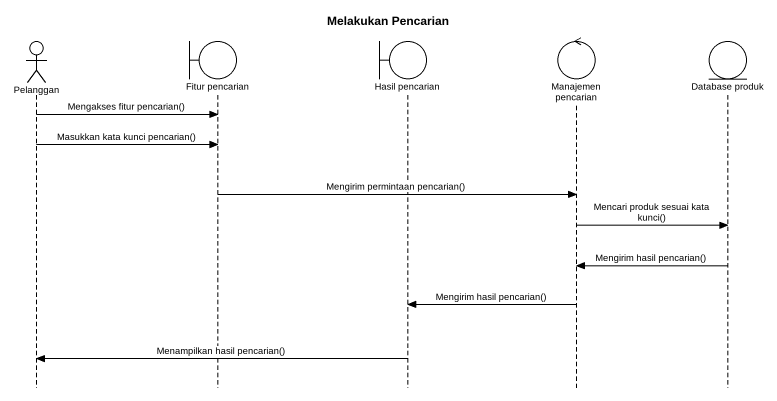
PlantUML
@startuml
title Melakukan Pencarian
hide footbox
actor Pelanggan
boundary "Fitur pencarian" as Fitur_pencarian
boundary "Hasil pencarian" as Hasil_pencarian
control "Manajemen pencarian" as Manajemen_pencarian
entity "Database produk" as Database_produk

Pelanggan -> Fitur_pencarian : Mengakses fitur pencarian()
Pelanggan -> Fitur_pencarian : Masukkan kata kunci pencarian()
Fitur_pencarian -> Manajemen_pencarian : Mengirim permintaan pencarian()
Manajemen_pencarian -> Database_produk : Mencari produk sesuai kata kunci()
Database_produk -> Manajemen_pencarian : Mengirim hasil pencarian()
Manajemen_pencarian -> Hasil_pencarian : Mengirim hasil pencarian()
Hasil_pencarian -> Pelanggan : Menampilkan hasil pencarian()
@enduml
